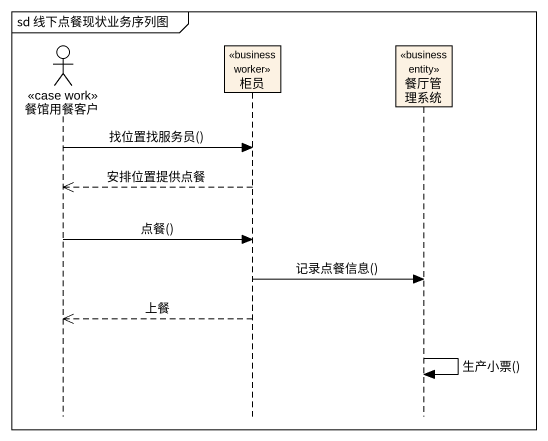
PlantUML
@startuml
mainframe sd 线下点餐现状业务序列图
hide footbox
actor 餐馆用餐客户 <<case work>>
participant 柜员 <<business worker>>
participant 餐厅管理系统 <<business entity>>

餐馆用餐客户 -> 柜员 : 找位置找服务员()
柜员 -->> 餐馆用餐客户 : 安排位置提供点餐
餐馆用餐客户 -> 柜员 : 点餐()
柜员 -> 餐厅管理系统 : 记录点餐信息()
柜员 -->> 餐馆用餐客户 : 上餐
餐厅管理系统 -> 餐厅管理系统 : 生产小票()
@enduml
